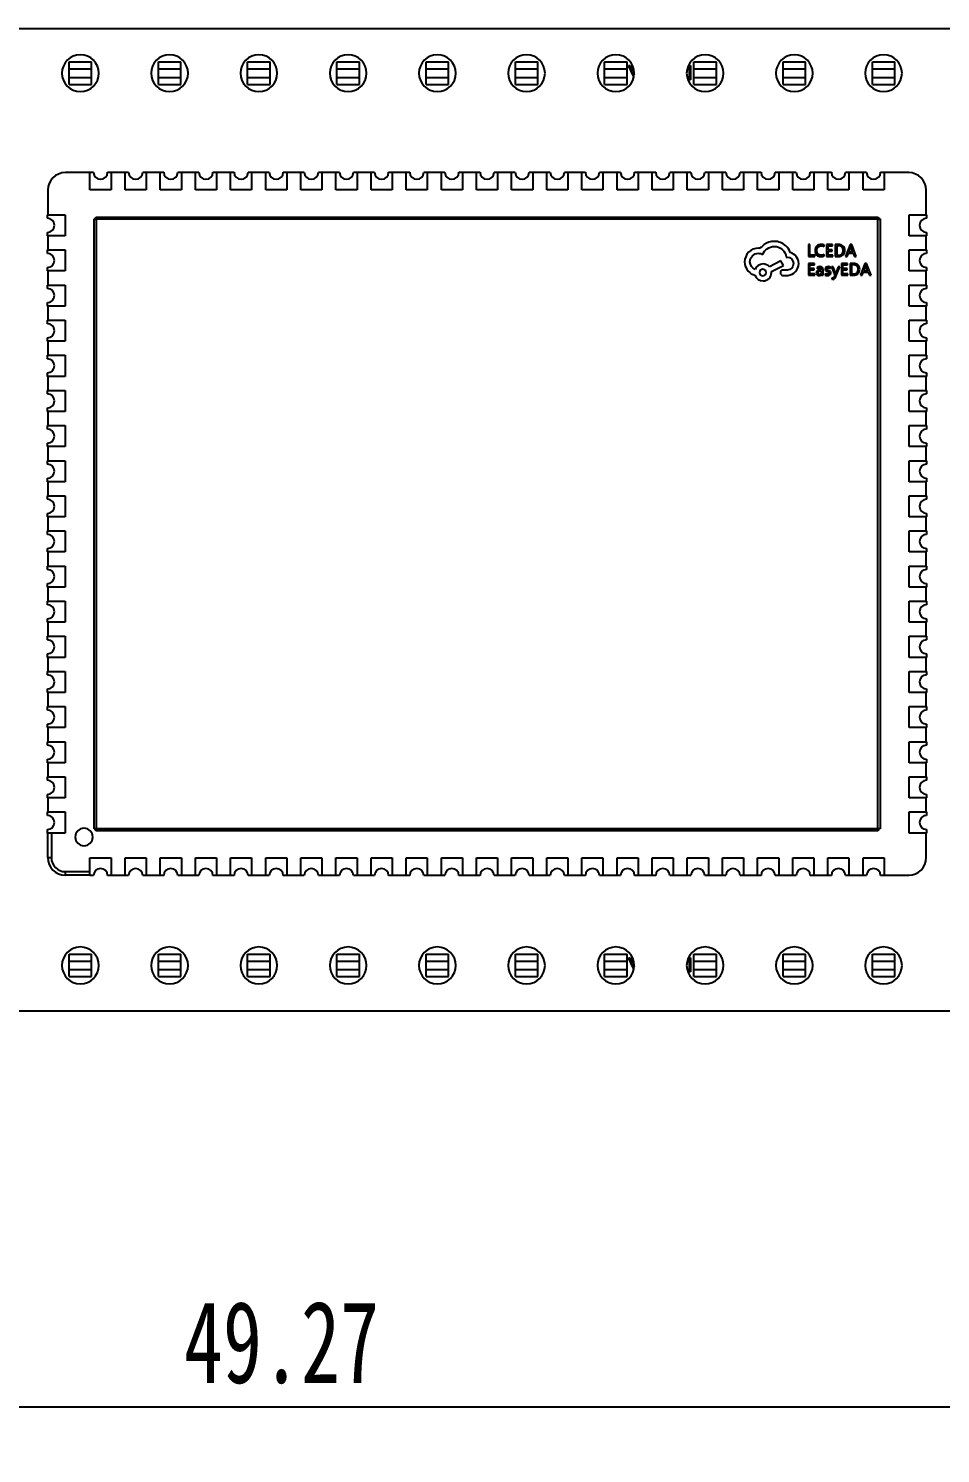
# Model space of a CAD drawing. Header units: millimetres. Extents: x 0 to 297, y 0 to 210.
# Drawn here: x 60.5 to 99.4, y 104.4 to 165.2 of the extents above; entities that cross this region are included whole.
import ezdxf

# ---------------------------------------------------------------- set-up
doc = ezdxf.new("R2010")
doc.units = ezdxf.units.MM
doc.layers.add('图框', color=7, linetype='Continuous')
doc.styles.add('SLDTEXTSTYLE0', font='TXT', dxfattribs={"width": 0.7})
doc.dimstyles.new('SLDDIMSTYLE2', dxfattribs={"dimtxt": 3.5, "dimasz": 4.08, "dimexe": 0, "dimexo": 0.0625, "dimgap": 0.875, "dimtad": 2, "dimlfac": 0.666667, "dimrnd": 1e-09, "dimzin": 12, "dimdsep": 46, "dimtxsty": 'SLDTEXTSTYLE0', "dimsah": 1, "dimcen": 0.09, "dimadec": 0, "dimazin": 3, "dimtfac": 1, "dimtofl": 0, "dimtmove": 0, "dimatfit": 3, "dimfxl": 0, "dimfrac": 2, "dimtolj": 1, "dimtzin": 12, "dimarcsym": 0})

# ---------------------------------------------------------------- blocks, each defined once
blk = doc.blocks.new('_D_4')
at = {"layer": '图框'}
for p, q in [((107.885, 139.604), (107.885, 104.374)), ((33.981, 124.745), (33.981, 104.374)), ((33.981, 106.374), (107.885, 106.374))]:
    blk.add_line(p, q, dxfattribs=at)
for points in [[(33.981, 106.374), (38.061, 105.866), (38.061, 106.882)], [(107.885, 106.374), (103.805, 106.882), (103.805, 105.866)]]:
    blk.add_solid(points, dxfattribs=at)
at = {"layer": '图框', "insert": (67.12, 110.886), "char_height": 3.5, "attachment_point": 1, "style": 'SLDTEXTSTYLE0'}
blk.add_mtext('49.27', dxfattribs=at)

msp = doc.modelspace()

# ---------------------------------------------------------------- linework, layer by layer
at = {"color": 7, "linetype": 'Continuous', "lineweight": 25}
for p, q in [((35.462, 165.226), (135.962, 165.226)), ((62.222, 163.798), (63.182, 163.798)), ((62.222, 163.498), (62.222, 163.798)), ((63.182, 163.498), (63.182, 163.798)), ((66.032, 163.798), (66.992, 163.798)), ((66.032, 163.498), (66.032, 163.798)), ((66.992, 163.498), (66.992, 163.798)), ((69.842, 163.798), (70.802, 163.798)), ((69.842, 163.498), (69.842, 163.798)), ((70.802, 163.498), (70.802, 163.798)), ((73.652, 163.498), (73.652, 163.798)), ((73.652, 163.798), (74.612, 163.798)), ((74.612, 163.498), (74.612, 163.798)), ((77.462, 163.798), (78.422, 163.798)), ((77.462, 163.498), (77.462, 163.798)), ((78.422, 163.498), (78.422, 163.798)), ((81.272, 163.798), (82.232, 163.798)), ((81.272, 163.498), (81.272, 163.798)), ((82.232, 163.498), (82.232, 163.798)), ((85.082, 163.798), (86.042, 163.798)), ((85.082, 163.498), (85.082, 163.798)), ((86.042, 163.498), (86.042, 163.798)), ((88.892, 163.498), (88.892, 163.798)), ((88.892, 163.798), (89.852, 163.798)), ((89.852, 163.498), (89.852, 163.798)), ((92.702, 163.798), (93.662, 163.798)), ((92.702, 163.498), (92.702, 163.798)), ((93.662, 163.498), (93.662, 163.798)), ((96.512, 163.498), (96.512, 163.798)), ((96.512, 163.798), (97.472, 163.798)), ((97.472, 163.498), (97.472, 163.798)), ((62.222, 163.498), (63.182, 163.498)), ((62.222, 163.138), (62.222, 163.498)), ((62.222, 163.138), (63.182, 163.138)), ((62.222, 162.838), (62.222, 163.138)), ((63.182, 163.138), (63.182, 163.498)), ((63.182, 162.838), (63.182, 163.138)), ((66.032, 163.498), (66.992, 163.498)), ((66.032, 163.138), (66.032, 163.498)), ((66.032, 163.138), (66.992, 163.138)), ((66.032, 162.838), (66.032, 163.138)), ((66.992, 163.138), (66.992, 163.498)), ((66.992, 162.838), (66.992, 163.138)), ((69.842, 163.498), (70.802, 163.498)), ((69.842, 163.138), (69.842, 163.498)), ((69.842, 163.138), (70.802, 163.138)), ((69.842, 162.838), (69.842, 163.138)), ((70.802, 163.138), (70.802, 163.498)), ((70.802, 162.838), (70.802, 163.138)), ((73.652, 163.138), (73.652, 163.498)), ((73.652, 163.498), (74.612, 163.498)), ((73.652, 162.838), (73.652, 163.138)), ((73.652, 163.138), (74.612, 163.138)), ((74.612, 163.138), (74.612, 163.498)), ((74.612, 162.838), (74.612, 163.138)), ((77.462, 163.138), (77.462, 163.498)), ((77.462, 163.498), (78.422, 163.498)), ((77.462, 162.838), (77.462, 163.138)), ((77.462, 163.138), (78.422, 163.138)), ((78.422, 163.138), (78.422, 163.498)), ((78.422, 162.838), (78.422, 163.138)), ((81.272, 163.498), (82.232, 163.498)), ((81.272, 163.138), (81.272, 163.498)), ((81.272, 163.138), (82.232, 163.138)), ((81.272, 162.838), (81.272, 163.138)), ((82.232, 163.138), (82.232, 163.498)), ((82.232, 162.838), (82.232, 163.138)), ((85.082, 163.138), (85.082, 163.498)), ((85.082, 163.498), (86.042, 163.498)), ((85.082, 163.138), (86.042, 163.138)), ((85.082, 162.838), (85.082, 163.138)), ((86.042, 163.138), (86.042, 163.498)), ((86.042, 162.838), (86.042, 163.138)), ((86.108, 163.641), (86.167, 163.641)), ((86.332, 163.155), (86.108, 163.641)), ((86.167, 163.641), (86.256, 163.448)), ((86.256, 163.448), (86.338, 163.448)), ((86.346, 163.387), (86.284, 163.387)), ((86.284, 163.387), (86.347, 163.251)), ((88.701, 163.579), (88.629, 163.579)), ((88.654, 163.641), (88.755, 163.641)), ((88.701, 163.041), (88.701, 163.579)), ((88.755, 163.641), (88.755, 163.041)), ((88.892, 163.138), (88.892, 163.498)), ((88.892, 163.498), (89.852, 163.498)), ((88.892, 163.138), (89.852, 163.138)), ((88.892, 162.838), (88.892, 163.138)), ((89.852, 163.138), (89.852, 163.498)), ((89.852, 162.838), (89.852, 163.138)), ((92.702, 163.498), (93.662, 163.498)), ((92.702, 163.138), (92.702, 163.498)), ((92.702, 163.138), (93.662, 163.138)), ((92.702, 162.838), (92.702, 163.138)), ((93.662, 163.138), (93.662, 163.498)), ((93.662, 162.838), (93.662, 163.138)), ((96.512, 163.498), (97.472, 163.498)), ((96.512, 163.138), (96.512, 163.498)), ((96.512, 163.138), (97.472, 163.138)), ((96.512, 162.838), (96.512, 163.138)), ((97.472, 163.138), (97.472, 163.498)), ((97.472, 162.838), (97.472, 163.138)), ((62.222, 162.838), (63.182, 162.838)), ((66.032, 162.838), (66.992, 162.838)), ((69.842, 162.838), (70.802, 162.838)), ((73.652, 162.838), (74.612, 162.838)), ((77.462, 162.838), (78.422, 162.838)), ((81.272, 162.838), (82.232, 162.838)), ((85.082, 162.838), (86.042, 162.838)), ((88.755, 163.041), (88.701, 163.041)), ((88.892, 162.838), (89.852, 162.838)), ((92.702, 162.838), (93.662, 162.838)), ((96.512, 162.838), (97.472, 162.838)), ((63.113, 159.071), (62.063, 159.071)), ((63.113, 158.336), (63.113, 159.086)), ((63.113, 159.086), (63.263, 159.086)), ((63.863, 159.086), (64.013, 159.086)), ((64.013, 159.086), (64.013, 158.336)), ((64.613, 159.071), (64.013, 159.071)), ((64.613, 158.336), (64.613, 159.086)), ((64.613, 159.086), (64.763, 159.086)), ((65.363, 159.086), (65.513, 159.086)), ((65.513, 159.086), (65.513, 158.336)), ((66.113, 159.071), (65.513, 159.071)), ((66.113, 159.086), (66.263, 159.086)), ((66.113, 158.336), (66.113, 159.086)), ((66.863, 159.086), (67.013, 159.086)), ((67.013, 159.086), (67.013, 158.336)), ((67.613, 159.071), (67.013, 159.071)), ((67.613, 158.336), (67.613, 159.086)), ((67.613, 159.086), (67.763, 159.086)), ((68.363, 159.086), (68.513, 159.086)), ((68.513, 159.086), (68.513, 158.336)), ((69.113, 159.071), (68.513, 159.071)), ((69.113, 159.086), (69.263, 159.086)), ((69.113, 158.336), (69.113, 159.086)), ((69.863, 159.086), (70.013, 159.086)), ((70.013, 159.086), (70.013, 158.336)), ((70.613, 159.071), (70.013, 159.071)), ((70.613, 158.336), (70.613, 159.086)), ((70.613, 159.086), (70.763, 159.086)), ((71.363, 159.086), (71.513, 159.086)), ((71.513, 159.086), (71.513, 158.336)), ((72.113, 159.071), (71.513, 159.071)), ((72.113, 158.336), (72.113, 159.086)), ((72.113, 159.086), (72.263, 159.086)), ((72.863, 159.086), (73.013, 159.086)), ((73.013, 159.086), (73.013, 158.336)), ((73.613, 159.071), (73.013, 159.071)), ((73.613, 158.336), (73.613, 159.086)), ((73.613, 159.086), (73.763, 159.086)), ((74.363, 159.086), (74.513, 159.086)), ((74.513, 159.086), (74.513, 158.336)), ((75.113, 159.071), (74.513, 159.071)), ((75.113, 159.086), (75.263, 159.086)), ((75.113, 158.336), (75.113, 159.086)), ((75.863, 159.086), (76.013, 159.086)), ((76.013, 159.086), (76.013, 158.336)), ((76.613, 159.071), (76.013, 159.071)), ((76.613, 159.086), (76.763, 159.086)), ((76.613, 158.336), (76.613, 159.086)), ((77.363, 159.086), (77.513, 159.086)), ((77.513, 159.086), (77.513, 158.336)), ((78.113, 159.071), (77.513, 159.071)), ((78.113, 158.336), (78.113, 159.086)), ((78.113, 159.086), (78.263, 159.086)), ((78.863, 159.086), (79.013, 159.086)), ((79.013, 159.086), (79.013, 158.336)), ((79.613, 159.071), (79.013, 159.071)), ((79.613, 159.086), (79.763, 159.086)), ((79.613, 158.336), (79.613, 159.086)), ((80.363, 159.086), (80.513, 159.086)), ((80.513, 159.086), (80.513, 158.336)), ((81.113, 159.071), (80.513, 159.071)), ((81.113, 159.086), (81.263, 159.086)), ((81.113, 158.336), (81.113, 159.086)), ((81.863, 159.086), (82.013, 159.086)), ((82.013, 159.086), (82.013, 158.336)), ((82.613, 159.071), (82.013, 159.071)), ((82.613, 159.086), (82.763, 159.086)), ((82.613, 158.336), (82.613, 159.086)), ((83.363, 159.086), (83.513, 159.086)), ((83.513, 159.086), (83.513, 158.336)), ((84.113, 159.071), (83.513, 159.071)), ((84.113, 158.336), (84.113, 159.086)), ((84.113, 159.086), (84.263, 159.086)), ((84.863, 159.086), (85.013, 159.086)), ((85.013, 159.086), (85.013, 158.336)), ((85.613, 159.071), (85.013, 159.071)), ((85.613, 158.336), (85.613, 159.086)), ((85.613, 159.086), (85.763, 159.086)), ((86.363, 159.086), (86.513, 159.086)), ((86.513, 159.086), (86.513, 158.336)), ((87.113, 159.071), (86.513, 159.071)), ((87.113, 159.086), (87.263, 159.086)), ((87.113, 158.336), (87.113, 159.086)), ((87.863, 159.086), (88.013, 159.086)), ((88.013, 159.086), (88.013, 158.336)), ((88.613, 159.071), (88.013, 159.071)), ((88.613, 158.336), (88.613, 159.086)), ((88.613, 159.086), (88.763, 159.086)), ((89.363, 159.086), (89.513, 159.086)), ((89.513, 159.086), (89.513, 158.336)), ((90.113, 159.071), (89.513, 159.071)), ((90.113, 158.336), (90.113, 159.086)), ((90.113, 159.086), (90.263, 159.086)), ((90.863, 159.086), (91.013, 159.086)), ((91.013, 159.086), (91.013, 158.336)), ((91.613, 159.071), (91.013, 159.071)), ((91.613, 159.086), (91.763, 159.086)), ((91.613, 158.336), (91.613, 159.086)), ((92.363, 159.086), (92.513, 159.086)), ((92.513, 159.086), (92.513, 158.336)), ((93.113, 159.071), (92.513, 159.071)), ((93.113, 158.336), (93.113, 159.086)), ((93.113, 159.086), (93.263, 159.086)), ((93.863, 159.086), (94.013, 159.086)), ((94.013, 159.086), (94.013, 158.336)), ((94.613, 159.071), (94.013, 159.071)), ((94.613, 158.336), (94.613, 159.086)), ((94.613, 159.086), (94.763, 159.086)), ((95.363, 159.086), (95.513, 159.086)), ((95.513, 159.086), (95.513, 158.336)), ((96.113, 159.071), (95.513, 159.071)), ((96.113, 158.336), (96.113, 159.086)), ((96.113, 159.086), (96.263, 159.086)), ((96.863, 159.086), (97.013, 159.086)), ((97.013, 159.086), (97.013, 158.336)), ((98.063, 159.071), (97.013, 159.071)), ((61.313, 158.321), (61.313, 157.271)), ((64.013, 158.336), (63.113, 158.336)), ((65.513, 158.336), (64.613, 158.336)), ((67.013, 158.336), (66.113, 158.336)), ((68.513, 158.336), (67.613, 158.336)), ((70.013, 158.336), (69.113, 158.336)), ((71.513, 158.336), (70.613, 158.336)), ((73.013, 158.336), (72.113, 158.336)), ((74.513, 158.336), (73.613, 158.336)), ((76.013, 158.336), (75.113, 158.336)), ((77.513, 158.336), (76.613, 158.336)), ((79.013, 158.336), (78.113, 158.336)), ((80.513, 158.336), (79.613, 158.336)), ((82.013, 158.336), (81.113, 158.336)), ((83.513, 158.336), (82.613, 158.336)), ((85.013, 158.336), (84.113, 158.336)), ((86.513, 158.336), (85.613, 158.336)), ((88.013, 158.336), (87.113, 158.336)), ((89.513, 158.336), (88.613, 158.336)), ((91.013, 158.336), (90.113, 158.336)), ((92.513, 158.336), (91.613, 158.336)), ((94.013, 158.336), (93.113, 158.336)), ((95.513, 158.336), (94.613, 158.336)), ((97.013, 158.336), (96.113, 158.336)), ((98.813, 157.271), (98.813, 158.321)), ((61.298, 157.121), (61.298, 157.271)), ((61.298, 157.271), (62.048, 157.271)), ((62.048, 157.271), (62.048, 156.371)), ((63.285, 157.096), (63.36, 157.096)), ((63.285, 131.047), (63.285, 157.096)), ((63.361, 157.172), (63.361, 157.097)), ((63.361, 157.172), (96.764, 157.172)), ((63.375, 157.082), (63.375, 131.061)), ((96.75, 157.082), (63.375, 157.082)), ((96.75, 131.061), (96.75, 157.082)), ((96.764, 157.172), (96.764, 157.097)), ((96.84, 157.096), (96.765, 157.096)), ((96.84, 157.096), (96.84, 131.047)), ((98.078, 156.371), (98.078, 157.271)), ((98.078, 157.271), (98.828, 157.271)), ((98.828, 157.271), (98.828, 157.121)), ((61.298, 156.371), (61.298, 156.521)), ((98.828, 156.521), (98.828, 156.371)), ((62.048, 156.371), (61.298, 156.371)), ((61.313, 156.371), (61.313, 155.771)), ((93.783, 156.001), (93.783, 155.492)), ((93.849, 156.001), (93.783, 156.001)), ((93.849, 155.55), (93.849, 156.001)), ((94.453, 155.92), (94.453, 155.988)), ((94.817, 156.001), (94.555, 156.001)), ((94.555, 156.001), (94.555, 155.492)), ((94.62, 155.942), (94.817, 155.942)), ((94.62, 155.779), (94.62, 155.942)), ((94.817, 155.942), (94.817, 156.001)), ((94.924, 156.001), (94.924, 155.492)), ((95.069, 156.001), (94.924, 156.001)), ((95.067, 155.942), (94.99, 155.942)), ((94.99, 155.942), (94.99, 155.55)), ((95.56, 156.001), (95.366, 155.492)), ((95.585, 155.9), (95.509, 155.689)), ((95.63, 156.001), (95.56, 156.001)), ((95.594, 155.936), (95.593, 155.936)), ((95.679, 155.689), (95.602, 155.9)), ((95.824, 155.492), (95.63, 156.001)), ((98.828, 156.371), (98.078, 156.371)), ((98.813, 155.771), (98.813, 156.371)), ((61.298, 155.771), (62.048, 155.771)), ((61.298, 155.621), (61.298, 155.771)), ((62.048, 155.771), (62.048, 154.871)), ((92.601, 155.302), (92.116, 155.049)), ((92.713, 155.11), (92.601, 155.302)), ((92.832, 155.468), (92.861, 155.468)), ((93.783, 155.492), (94.051, 155.492)), ((94.045, 155.194), (93.783, 155.194)), ((93.783, 155.194), (93.783, 154.686)), ((94.051, 155.55), (93.849, 155.55)), ((94.045, 155.135), (94.045, 155.194)), ((94.051, 155.492), (94.051, 155.55)), ((94.453, 155.513), (94.453, 155.576)), ((94.555, 155.492), (94.828, 155.492)), ((94.802, 155.779), (94.62, 155.779)), ((94.62, 155.721), (94.802, 155.721)), ((94.62, 155.55), (94.62, 155.721)), ((94.828, 155.55), (94.62, 155.55)), ((94.802, 155.721), (94.802, 155.779)), ((94.828, 155.492), (94.828, 155.55)), ((94.924, 155.492), (95.064, 155.492)), ((94.99, 155.55), (95.064, 155.55)), ((95.191, 155.194), (95.191, 154.686)), ((95.453, 155.194), (95.191, 155.194)), ((95.366, 155.492), (95.439, 155.492)), ((95.439, 155.492), (95.488, 155.631)), ((95.453, 155.135), (95.453, 155.194)), ((95.488, 155.631), (95.699, 155.631)), ((95.509, 155.689), (95.679, 155.689)), ((95.706, 155.194), (95.561, 155.194)), ((95.561, 155.194), (95.561, 154.686)), ((95.699, 155.631), (95.751, 155.492)), ((95.751, 155.492), (95.824, 155.492)), ((96.197, 155.194), (96.003, 154.686)), ((96.267, 155.194), (96.197, 155.194)), ((96.461, 154.686), (96.267, 155.194)), ((98.078, 154.871), (98.078, 155.771)), ((98.078, 155.771), (98.828, 155.771)), ((98.828, 155.771), (98.828, 155.621)), ((61.298, 154.871), (61.298, 155.021)), ((62.048, 154.871), (61.298, 154.871)), ((61.313, 154.871), (61.313, 154.271)), ((92.207, 154.843), (92.713, 155.11)), ((92.207, 154.807), (92.207, 154.843)), ((92.691, 154.684), (92.904, 154.684)), ((92.883, 154.904), (92.72, 154.904)), ((93.783, 154.686), (94.057, 154.686)), ((93.849, 154.973), (93.849, 155.135)), ((93.849, 155.135), (94.045, 155.135)), ((94.031, 154.973), (93.849, 154.973)), ((93.849, 154.915), (94.031, 154.915)), ((93.849, 154.743), (93.849, 154.915)), ((94.057, 154.743), (93.849, 154.743)), ((94.031, 154.915), (94.031, 154.973)), ((94.057, 154.686), (94.057, 154.743)), ((94.153, 155.023), (94.153, 154.961)), ((94.346, 154.916), (94.238, 154.901)), ((94.346, 154.868), (94.261, 154.856)), ((94.344, 154.742), (94.346, 154.742)), ((94.346, 154.833), (94.346, 154.868)), ((94.346, 154.742), (94.346, 154.686)), ((94.346, 154.686), (94.41, 154.686)), ((94.41, 154.686), (94.41, 154.919)), ((94.496, 154.764), (94.496, 154.698)), ((94.724, 154.979), (94.724, 155.041)), ((94.845, 155.049), (94.774, 155.049)), ((94.774, 155.049), (94.917, 154.686)), ((94.787, 154.576), (94.787, 154.52)), ((94.94, 154.776), (94.845, 155.049)), ((94.917, 154.686), (94.889, 154.62)), ((94.948, 154.746), (94.94, 154.776)), ((94.95, 154.746), (94.948, 154.746)), ((94.958, 154.631), (95.123, 155.049)), ((95.057, 155.049), (94.958, 154.775)), ((95.123, 155.049), (95.057, 155.049)), ((95.191, 154.686), (95.465, 154.686)), ((95.257, 155.135), (95.453, 155.135)), ((95.257, 154.973), (95.257, 155.135)), ((95.439, 154.973), (95.257, 154.973)), ((95.257, 154.915), (95.439, 154.915)), ((95.257, 154.743), (95.257, 154.915)), ((95.465, 154.743), (95.257, 154.743)), ((95.439, 154.915), (95.439, 154.973)), ((95.465, 154.686), (95.465, 154.743)), ((95.561, 154.686), (95.701, 154.686)), ((95.703, 155.135), (95.627, 155.135)), ((95.627, 155.135), (95.627, 154.743)), ((95.627, 154.743), (95.7, 154.743)), ((96.003, 154.686), (96.076, 154.686)), ((96.076, 154.686), (96.124, 154.825)), ((96.124, 154.825), (96.336, 154.825)), ((96.221, 155.093), (96.145, 154.882)), ((96.145, 154.882), (96.316, 154.882)), ((96.231, 155.129), (96.23, 155.129)), ((96.316, 154.882), (96.239, 155.093)), ((96.336, 154.825), (96.388, 154.686)), ((96.388, 154.686), (96.461, 154.686)), ((98.828, 154.871), (98.078, 154.871)), ((98.813, 154.271), (98.813, 154.871)), ((98.828, 155.021), (98.828, 154.871)), ((61.298, 154.121), (61.298, 154.271)), ((61.298, 154.271), (62.048, 154.271)), ((62.048, 154.271), (62.048, 153.371)), ((98.078, 154.271), (98.828, 154.271)), ((98.078, 153.371), (98.078, 154.271)), ((98.828, 154.271), (98.828, 154.121)), ((61.298, 153.371), (61.298, 153.521)), ((62.048, 153.371), (61.298, 153.371)), ((61.313, 153.371), (61.313, 152.771)), ((98.828, 153.371), (98.078, 153.371)), ((98.813, 152.771), (98.813, 153.371)), ((98.828, 153.521), (98.828, 153.371)), ((61.298, 152.771), (62.048, 152.771)), ((61.298, 152.621), (61.298, 152.771)), ((62.048, 152.771), (62.048, 151.871)), ((98.078, 151.871), (98.078, 152.771)), ((98.078, 152.771), (98.828, 152.771)), ((98.828, 152.771), (98.828, 152.621)), ((61.298, 151.871), (61.298, 152.021)), ((62.048, 151.871), (61.298, 151.871)), ((61.313, 151.871), (61.313, 151.271)), ((98.828, 151.871), (98.078, 151.871)), ((98.813, 151.271), (98.813, 151.871)), ((98.828, 152.021), (98.828, 151.871)), ((61.298, 151.271), (62.048, 151.271)), ((61.298, 151.121), (61.298, 151.271)), ((62.048, 151.271), (62.048, 150.371)), ((98.078, 150.371), (98.078, 151.271)), ((98.078, 151.271), (98.828, 151.271)), ((98.828, 151.271), (98.828, 151.121)), ((61.298, 150.371), (61.298, 150.521)), ((62.048, 150.371), (61.298, 150.371)), ((61.313, 150.371), (61.313, 149.771)), ((98.828, 150.371), (98.078, 150.371)), ((98.813, 149.771), (98.813, 150.371)), ((98.828, 150.521), (98.828, 150.371)), ((61.298, 149.621), (61.298, 149.771)), ((61.298, 149.771), (62.048, 149.771)), ((62.048, 149.771), (62.048, 148.871)), ((98.078, 149.771), (98.828, 149.771)), ((98.078, 148.871), (98.078, 149.771)), ((98.828, 149.771), (98.828, 149.621)), ((61.298, 148.871), (61.298, 149.021)), ((62.048, 148.871), (61.298, 148.871)), ((61.313, 148.871), (61.313, 148.271)), ((98.828, 148.871), (98.078, 148.871)), ((98.813, 148.271), (98.813, 148.871)), ((98.828, 149.021), (98.828, 148.871)), ((61.298, 148.271), (62.048, 148.271)), ((61.298, 148.121), (61.298, 148.271)), ((62.048, 148.271), (62.048, 147.371)), ((98.078, 147.371), (98.078, 148.271)), ((98.078, 148.271), (98.828, 148.271)), ((98.828, 148.271), (98.828, 148.121)), ((61.298, 147.371), (61.298, 147.521)), ((62.048, 147.371), (61.298, 147.371)), ((61.313, 147.371), (61.313, 146.771)), ((98.828, 147.371), (98.078, 147.371)), ((98.813, 146.771), (98.813, 147.371)), ((98.828, 147.521), (98.828, 147.371)), ((61.298, 146.621), (61.298, 146.771)), ((61.298, 146.771), (62.048, 146.771)), ((62.048, 146.771), (62.048, 145.871)), ((98.078, 145.871), (98.078, 146.771)), ((98.078, 146.771), (98.828, 146.771)), ((98.828, 146.771), (98.828, 146.621)), ((61.298, 145.871), (61.298, 146.021)), ((62.048, 145.871), (61.298, 145.871)), ((61.313, 145.871), (61.313, 145.271)), ((98.828, 145.871), (98.078, 145.871)), ((98.813, 145.271), (98.813, 145.871)), ((98.828, 146.021), (98.828, 145.871)), ((61.298, 145.121), (61.298, 145.271)), ((61.298, 145.271), (62.048, 145.271)), ((62.048, 145.271), (62.048, 144.371)), ((98.078, 145.271), (98.828, 145.271)), ((98.078, 144.371), (98.078, 145.271)), ((98.828, 145.271), (98.828, 145.121)), ((61.298, 144.371), (61.298, 144.521)), ((62.048, 144.371), (61.298, 144.371)), ((61.313, 144.371), (61.313, 143.771)), ((98.828, 144.371), (98.078, 144.371)), ((98.813, 143.771), (98.813, 144.371)), ((98.828, 144.521), (98.828, 144.371)), ((61.298, 143.621), (61.298, 143.771)), ((61.298, 143.771), (62.048, 143.771)), ((62.048, 143.771), (62.048, 142.871)), ((98.078, 143.771), (98.828, 143.771)), ((98.078, 142.871), (98.078, 143.771)), ((98.828, 143.771), (98.828, 143.621)), ((61.298, 142.871), (61.298, 143.021)), ((98.828, 143.021), (98.828, 142.871)), ((62.048, 142.871), (61.298, 142.871)), ((61.313, 142.871), (61.313, 142.271)), ((98.828, 142.871), (98.078, 142.871)), ((98.813, 142.271), (98.813, 142.871)), ((61.298, 142.121), (61.298, 142.271)), ((61.298, 142.271), (62.048, 142.271)), ((62.048, 142.271), (62.048, 141.371)), ((98.078, 142.271), (98.828, 142.271)), ((98.078, 141.371), (98.078, 142.271)), ((98.828, 142.271), (98.828, 142.121)), ((61.298, 141.371), (61.298, 141.521)), ((62.048, 141.371), (61.298, 141.371)), ((61.313, 141.371), (61.313, 140.771)), ((98.828, 141.371), (98.078, 141.371)), ((98.813, 140.771), (98.813, 141.371)), ((98.828, 141.521), (98.828, 141.371)), ((61.298, 140.621), (61.298, 140.771)), ((61.298, 140.771), (62.048, 140.771)), ((62.048, 140.771), (62.048, 139.871)), ((98.078, 139.871), (98.078, 140.771)), ((98.078, 140.771), (98.828, 140.771)), ((98.828, 140.771), (98.828, 140.621)), ((61.298, 139.871), (61.298, 140.021)), ((98.828, 140.021), (98.828, 139.871)), ((62.048, 139.871), (61.298, 139.871)), ((61.313, 139.871), (61.313, 139.271)), ((98.828, 139.871), (98.078, 139.871)), ((98.813, 139.271), (98.813, 139.871)), ((61.298, 139.121), (61.298, 139.271)), ((61.298, 139.271), (62.048, 139.271)), ((62.048, 139.271), (62.048, 138.371)), ((98.078, 138.371), (98.078, 139.271)), ((98.078, 139.271), (98.828, 139.271)), ((98.828, 139.271), (98.828, 139.121)), ((61.298, 138.371), (61.298, 138.521)), ((62.048, 138.371), (61.298, 138.371)), ((61.313, 138.371), (61.313, 137.771)), ((98.828, 138.371), (98.078, 138.371)), ((98.813, 137.771), (98.813, 138.371)), ((98.828, 138.521), (98.828, 138.371)), ((61.298, 137.621), (61.298, 137.771)), ((61.298, 137.771), (62.048, 137.771)), ((62.048, 137.771), (62.048, 136.871)), ((98.078, 136.871), (98.078, 137.771)), ((98.078, 137.771), (98.828, 137.771)), ((98.828, 137.771), (98.828, 137.621)), ((61.298, 136.871), (61.298, 137.021)), ((98.828, 137.021), (98.828, 136.871)), ((62.048, 136.871), (61.298, 136.871)), ((61.313, 136.871), (61.313, 136.271)), ((98.828, 136.871), (98.078, 136.871)), ((98.813, 136.271), (98.813, 136.871)), ((61.298, 136.121), (61.298, 136.271)), ((61.298, 136.271), (62.048, 136.271)), ((62.048, 136.271), (62.048, 135.371)), ((98.078, 135.371), (98.078, 136.271)), ((98.078, 136.271), (98.828, 136.271)), ((98.828, 136.271), (98.828, 136.121)), ((61.298, 135.371), (61.298, 135.521)), ((62.048, 135.371), (61.298, 135.371)), ((61.313, 135.371), (61.313, 134.771)), ((98.828, 135.371), (98.078, 135.371)), ((98.813, 134.771), (98.813, 135.371)), ((98.828, 135.521), (98.828, 135.371)), ((61.298, 134.621), (61.298, 134.771)), ((61.298, 134.771), (62.048, 134.771)), ((62.048, 134.771), (62.048, 133.871)), ((98.078, 133.871), (98.078, 134.771)), ((98.078, 134.771), (98.828, 134.771)), ((98.828, 134.771), (98.828, 134.621)), ((61.298, 133.871), (61.298, 134.021)), ((98.828, 134.021), (98.828, 133.871)), ((62.048, 133.871), (61.298, 133.871)), ((61.298, 133.121), (61.298, 133.271)), ((61.298, 133.271), (62.048, 133.271)), ((61.313, 133.871), (61.313, 133.271)), ((62.048, 133.271), (62.048, 132.371)), ((98.828, 133.871), (98.078, 133.871)), ((98.078, 133.271), (98.828, 133.271)), ((98.078, 132.371), (98.078, 133.271)), ((98.813, 133.271), (98.813, 133.871)), ((98.828, 133.271), (98.828, 133.121)), ((61.298, 132.371), (61.298, 132.521)), ((62.048, 132.371), (61.298, 132.371)), ((61.313, 132.371), (61.313, 131.771)), ((98.828, 132.371), (98.078, 132.371)), ((98.813, 131.771), (98.813, 132.371)), ((98.828, 132.521), (98.828, 132.371)), ((61.298, 131.621), (61.298, 131.771)), ((61.298, 131.771), (62.048, 131.771)), ((62.048, 131.771), (62.048, 130.871)), ((98.078, 130.871), (98.078, 131.771)), ((98.078, 131.771), (98.828, 131.771)), ((98.828, 131.771), (98.828, 131.621)), ((61.298, 130.871), (61.298, 131.021)), ((62.048, 130.871), (61.298, 130.871)), ((61.313, 129.821), (61.313, 130.871)), ((61.463, 130.871), (61.463, 129.821)), ((63.285, 131.047), (63.36, 131.047)), ((63.361, 130.971), (63.361, 131.046)), ((96.764, 130.971), (63.361, 130.971)), ((63.375, 131.061), (96.75, 131.061)), ((96.764, 130.971), (96.764, 131.046)), ((96.84, 131.047), (96.765, 131.047)), ((98.828, 130.871), (98.078, 130.871)), ((98.813, 129.821), (98.813, 130.871)), ((98.828, 131.021), (98.828, 130.871)), ((61.313, 129.821), (61.463, 129.821)), ((63.113, 129.806), (64.013, 129.806)), ((63.113, 129.056), (63.113, 129.806)), ((64.013, 129.806), (64.013, 129.056)), ((64.613, 129.056), (64.613, 129.806)), ((64.613, 129.806), (65.513, 129.806)), ((65.513, 129.806), (65.513, 129.056)), ((66.113, 129.806), (67.013, 129.806)), ((66.113, 129.056), (66.113, 129.806)), ((67.013, 129.806), (67.013, 129.056)), ((67.613, 129.806), (68.513, 129.806)), ((67.613, 129.056), (67.613, 129.806)), ((68.513, 129.806), (68.513, 129.056)), ((69.113, 129.056), (69.113, 129.806)), ((69.113, 129.806), (70.013, 129.806)), ((70.013, 129.806), (70.013, 129.056)), ((70.613, 129.056), (70.613, 129.806)), ((70.613, 129.806), (71.513, 129.806)), ((71.513, 129.806), (71.513, 129.056)), ((72.113, 129.806), (73.013, 129.806)), ((72.113, 129.056), (72.113, 129.806)), ((73.013, 129.806), (73.013, 129.056)), ((73.613, 129.056), (73.613, 129.806)), ((73.613, 129.806), (74.513, 129.806)), ((74.513, 129.806), (74.513, 129.056)), ((75.113, 129.806), (76.013, 129.806)), ((75.113, 129.056), (75.113, 129.806)), ((76.013, 129.806), (76.013, 129.056)), ((76.613, 129.056), (76.613, 129.806)), ((76.613, 129.806), (77.513, 129.806)), ((77.513, 129.806), (77.513, 129.056)), ((78.113, 129.056), (78.113, 129.806)), ((78.113, 129.806), (79.013, 129.806)), ((79.013, 129.806), (79.013, 129.056)), ((79.613, 129.806), (80.513, 129.806)), ((79.613, 129.056), (79.613, 129.806)), ((80.513, 129.806), (80.513, 129.056)), ((81.113, 129.806), (82.013, 129.806)), ((81.113, 129.056), (81.113, 129.806)), ((82.013, 129.806), (82.013, 129.056)), ((82.613, 129.056), (82.613, 129.806)), ((82.613, 129.806), (83.513, 129.806)), ((83.513, 129.806), (83.513, 129.056)), ((84.113, 129.056), (84.113, 129.806)), ((84.113, 129.806), (85.013, 129.806)), ((85.013, 129.806), (85.013, 129.056)), ((85.613, 129.806), (86.513, 129.806)), ((85.613, 129.056), (85.613, 129.806)), ((86.513, 129.806), (86.513, 129.056)), ((87.113, 129.056), (87.113, 129.806)), ((87.113, 129.806), (88.013, 129.806)), ((88.013, 129.806), (88.013, 129.056)), ((88.613, 129.056), (88.613, 129.806)), ((88.613, 129.806), (89.513, 129.806)), ((89.513, 129.806), (89.513, 129.056)), ((90.113, 129.056), (90.113, 129.806)), ((90.113, 129.806), (91.013, 129.806)), ((91.013, 129.806), (91.013, 129.056)), ((91.613, 129.806), (92.513, 129.806)), ((91.613, 129.056), (91.613, 129.806)), ((92.513, 129.806), (92.513, 129.056)), ((93.113, 129.056), (93.113, 129.806)), ((93.113, 129.806), (94.013, 129.806)), ((94.013, 129.806), (94.013, 129.056)), ((94.613, 129.806), (95.513, 129.806)), ((94.613, 129.056), (94.613, 129.806)), ((95.513, 129.806), (95.513, 129.056)), ((96.113, 129.056), (96.113, 129.806)), ((96.113, 129.806), (97.013, 129.806)), ((97.013, 129.806), (97.013, 129.056)), ((62.063, 129.071), (62.063, 129.221)), ((62.063, 129.221), (63.113, 129.221)), ((63.113, 129.071), (62.063, 129.071)), ((63.263, 129.056), (63.113, 129.056)), ((64.013, 129.056), (63.863, 129.056)), ((64.013, 129.071), (64.613, 129.071)), ((64.763, 129.056), (64.613, 129.056)), ((65.513, 129.056), (65.363, 129.056)), ((65.513, 129.071), (66.113, 129.071)), ((66.263, 129.056), (66.113, 129.056)), ((67.013, 129.056), (66.863, 129.056)), ((67.013, 129.071), (67.613, 129.071)), ((67.763, 129.056), (67.613, 129.056)), ((68.513, 129.056), (68.363, 129.056)), ((68.513, 129.071), (69.113, 129.071)), ((69.263, 129.056), (69.113, 129.056)), ((70.013, 129.056), (69.863, 129.056)), ((70.013, 129.071), (70.613, 129.071)), ((70.763, 129.056), (70.613, 129.056)), ((71.513, 129.056), (71.363, 129.056)), ((71.513, 129.071), (72.113, 129.071)), ((72.263, 129.056), (72.113, 129.056)), ((73.013, 129.056), (72.863, 129.056)), ((73.013, 129.071), (73.613, 129.071)), ((73.763, 129.056), (73.613, 129.056)), ((74.513, 129.056), (74.363, 129.056)), ((74.513, 129.071), (75.113, 129.071)), ((75.263, 129.056), (75.113, 129.056)), ((76.013, 129.056), (75.863, 129.056)), ((76.013, 129.071), (76.613, 129.071)), ((76.763, 129.056), (76.613, 129.056)), ((77.513, 129.056), (77.363, 129.056)), ((77.513, 129.071), (78.113, 129.071)), ((78.263, 129.056), (78.113, 129.056)), ((79.013, 129.056), (78.863, 129.056)), ((79.013, 129.071), (79.613, 129.071)), ((79.763, 129.056), (79.613, 129.056)), ((80.513, 129.056), (80.363, 129.056)), ((80.513, 129.071), (81.113, 129.071)), ((81.263, 129.056), (81.113, 129.056)), ((82.013, 129.056), (81.863, 129.056)), ((82.013, 129.071), (82.613, 129.071)), ((82.763, 129.056), (82.613, 129.056)), ((83.513, 129.056), (83.363, 129.056)), ((83.513, 129.071), (84.113, 129.071)), ((84.263, 129.056), (84.113, 129.056)), ((85.013, 129.056), (84.863, 129.056)), ((85.013, 129.071), (85.613, 129.071)), ((85.763, 129.056), (85.613, 129.056)), ((86.513, 129.056), (86.363, 129.056)), ((86.513, 129.071), (87.113, 129.071)), ((87.263, 129.056), (87.113, 129.056)), ((88.013, 129.056), (87.863, 129.056)), ((88.013, 129.071), (88.613, 129.071)), ((88.763, 129.056), (88.613, 129.056)), ((89.513, 129.056), (89.363, 129.056)), ((89.513, 129.071), (90.113, 129.071)), ((90.263, 129.056), (90.113, 129.056)), ((91.013, 129.056), (90.863, 129.056)), ((91.013, 129.071), (91.613, 129.071)), ((91.763, 129.056), (91.613, 129.056)), ((92.513, 129.056), (92.363, 129.056)), ((92.513, 129.071), (93.113, 129.071)), ((93.263, 129.056), (93.113, 129.056)), ((94.013, 129.056), (93.863, 129.056)), ((94.013, 129.071), (94.613, 129.071)), ((94.763, 129.056), (94.613, 129.056)), ((95.513, 129.056), (95.363, 129.056)), ((95.513, 129.071), (96.113, 129.071)), ((96.263, 129.056), (96.113, 129.056)), ((97.013, 129.056), (96.863, 129.056)), ((97.013, 129.071), (98.063, 129.071)), ((62.222, 125.698), (63.182, 125.698)), ((62.222, 125.398), (62.222, 125.698)), ((62.222, 125.398), (63.182, 125.398)), ((62.222, 125.038), (62.222, 125.398)), ((63.182, 125.398), (63.182, 125.698)), ((63.182, 125.038), (63.182, 125.398)), ((66.032, 125.698), (66.992, 125.698)), ((66.032, 125.398), (66.032, 125.698)), ((66.032, 125.038), (66.032, 125.398)), ((66.032, 125.398), (66.992, 125.398)), ((66.992, 125.398), (66.992, 125.698)), ((66.992, 125.038), (66.992, 125.398)), ((69.842, 125.698), (70.802, 125.698)), ((69.842, 125.398), (69.842, 125.698)), ((69.842, 125.398), (70.802, 125.398)), ((69.842, 125.038), (69.842, 125.398)), ((70.802, 125.398), (70.802, 125.698)), ((70.802, 125.038), (70.802, 125.398)), ((73.652, 125.698), (74.612, 125.698)), ((73.652, 125.398), (73.652, 125.698)), ((73.652, 125.398), (74.612, 125.398)), ((73.652, 125.038), (73.652, 125.398)), ((74.612, 125.398), (74.612, 125.698)), ((74.612, 125.038), (74.612, 125.398)), ((77.462, 125.398), (77.462, 125.698)), ((77.462, 125.698), (78.422, 125.698)), ((77.462, 125.398), (78.422, 125.398)), ((77.462, 125.038), (77.462, 125.398)), ((78.422, 125.398), (78.422, 125.698)), ((78.422, 125.038), (78.422, 125.398)), ((81.272, 125.398), (81.272, 125.698)), ((81.272, 125.698), (82.232, 125.698)), ((81.272, 125.038), (81.272, 125.398)), ((81.272, 125.398), (82.232, 125.398)), ((82.232, 125.398), (82.232, 125.698)), ((82.232, 125.038), (82.232, 125.398)), ((85.082, 125.398), (85.082, 125.698)), ((85.082, 125.698), (86.042, 125.698)), ((85.082, 125.038), (85.082, 125.398)), ((85.082, 125.398), (86.042, 125.398)), ((86.042, 125.398), (86.042, 125.698)), ((86.042, 125.038), (86.042, 125.398)), ((86.108, 125.541), (86.167, 125.541)), ((86.332, 125.055), (86.108, 125.541)), ((86.167, 125.541), (86.256, 125.348)), ((88.701, 125.479), (88.629, 125.479)), ((88.654, 125.541), (88.755, 125.541)), ((88.701, 124.941), (88.701, 125.479)), ((88.755, 125.541), (88.755, 124.941)), ((88.892, 125.698), (89.852, 125.698)), ((88.892, 125.398), (88.892, 125.698)), ((88.892, 125.398), (89.852, 125.398)), ((88.892, 125.038), (88.892, 125.398)), ((89.852, 125.398), (89.852, 125.698)), ((89.852, 125.038), (89.852, 125.398)), ((92.702, 125.398), (92.702, 125.698)), ((92.702, 125.698), (93.662, 125.698)), ((92.702, 125.398), (93.662, 125.398)), ((92.702, 125.038), (92.702, 125.398)), ((93.662, 125.398), (93.662, 125.698)), ((93.662, 125.038), (93.662, 125.398)), ((96.512, 125.398), (96.512, 125.698)), ((96.512, 125.698), (97.472, 125.698)), ((96.512, 125.038), (96.512, 125.398)), ((96.512, 125.398), (97.472, 125.398)), ((97.472, 125.398), (97.472, 125.698)), ((97.472, 125.038), (97.472, 125.398)), ((62.222, 125.038), (63.182, 125.038)), ((62.222, 124.738), (62.222, 125.038)), ((63.182, 124.738), (63.182, 125.038)), ((66.032, 125.038), (66.992, 125.038)), ((66.032, 124.738), (66.032, 125.038)), ((66.992, 124.738), (66.992, 125.038)), ((69.842, 125.038), (70.802, 125.038)), ((69.842, 124.738), (69.842, 125.038)), ((70.802, 124.738), (70.802, 125.038)), ((73.652, 125.038), (74.612, 125.038)), ((73.652, 124.738), (73.652, 125.038)), ((74.612, 124.738), (74.612, 125.038)), ((77.462, 125.038), (78.422, 125.038)), ((77.462, 124.738), (77.462, 125.038)), ((78.422, 124.738), (78.422, 125.038)), ((81.272, 125.038), (82.232, 125.038)), ((81.272, 124.738), (81.272, 125.038)), ((82.232, 124.738), (82.232, 125.038)), ((85.082, 125.038), (86.042, 125.038)), ((85.082, 124.738), (85.082, 125.038)), ((86.042, 124.738), (86.042, 125.038)), ((86.256, 125.348), (86.338, 125.348)), ((86.346, 125.287), (86.284, 125.287)), ((86.284, 125.287), (86.347, 125.151)), ((88.755, 124.941), (88.701, 124.941)), ((88.892, 125.038), (89.852, 125.038)), ((88.892, 124.738), (88.892, 125.038)), ((89.852, 124.738), (89.852, 125.038)), ((92.702, 125.038), (93.662, 125.038)), ((92.702, 124.738), (92.702, 125.038)), ((93.662, 124.738), (93.662, 125.038)), ((96.512, 125.038), (97.472, 125.038)), ((96.512, 124.738), (96.512, 125.038)), ((97.472, 124.738), (97.472, 125.038)), ((62.222, 124.738), (63.182, 124.738)), ((66.032, 124.738), (66.992, 124.738)), ((69.842, 124.738), (70.802, 124.738)), ((73.652, 124.738), (74.612, 124.738)), ((77.462, 124.738), (78.422, 124.738)), ((81.272, 124.738), (82.232, 124.738)), ((85.082, 124.738), (86.042, 124.738)), ((88.892, 124.738), (89.852, 124.738)), ((92.702, 124.738), (93.662, 124.738)), ((96.512, 124.738), (97.472, 124.738)), ((135.962, 123.264), (35.462, 123.264))]:
    msp.add_line(p, q, dxfattribs=at)
for centre, radius, start, end in [((62.702, 163.318), 0.787, 0, 180), ((66.512, 163.318), 0.787, 0, 180), ((70.322, 163.318), 0.787, 0, 180), ((74.132, 163.318), 0.787, 0, 180), ((77.942, 163.318), 0.787, 0, 180), ((81.752, 163.318), 0.787, 0, 180), ((85.562, 163.318), 0.787, 0, 180), ((89.372, 163.318), 0.787, 0, 180), ((93.182, 163.318), 0.787, 0, 180), ((96.992, 163.318), 0.787, 0, 180), ((62.702, 163.318), 0.787, 180, 0), ((66.512, 163.318), 0.787, 180, 0), ((70.322, 163.318), 0.787, 180, 0), ((74.132, 163.318), 0.787, 180, 0), ((77.942, 163.318), 0.787, 180, 0), ((81.752, 163.318), 0.787, 180, 0), ((85.562, 163.318), 0.787, 180, 0), ((89.372, 163.318), 0.787, 180, 0), ((93.182, 163.318), 0.787, 180, 0), ((96.992, 163.318), 0.787, 180, 0), ((62.063, 158.321), 0.75, 90, 180), ((63.563, 159.086), 0.3, 180, 0), ((65.063, 159.086), 0.3, 180, 0), ((66.563, 159.086), 0.3, 180, 0), ((68.063, 159.086), 0.3, 180, 0), ((69.563, 159.086), 0.3, 180, 0), ((71.063, 159.086), 0.3, 180, 0), ((72.563, 159.086), 0.3, 180, 0), ((74.063, 159.086), 0.3, 180, 0), ((75.563, 159.086), 0.3, 180, 0), ((77.063, 159.086), 0.3, 180, 0), ((78.563, 159.086), 0.3, 180, 0), ((80.063, 159.086), 0.3, 180, 0), ((81.563, 159.086), 0.3, 180, 0), ((83.063, 159.086), 0.3, 180, 0), ((84.563, 159.086), 0.3, 180, 0), ((86.063, 159.086), 0.3, 180, 0), ((87.563, 159.086), 0.3, 180, 0), ((89.063, 159.086), 0.3, 180, 0), ((90.563, 159.086), 0.3, 180, 0), ((92.063, 159.086), 0.3, 180, 0), ((93.563, 159.086), 0.3, 180, 0), ((95.063, 159.086), 0.3, 180, 0), ((96.563, 159.086), 0.3, 180, 0), ((98.063, 158.321), 0.75, 0, 90), ((61.298, 156.821), 0.3, 0, 90), ((98.828, 156.821), 0.3, 90, 270), ((61.298, 156.821), 0.3, 270, 0), ((61.298, 155.321), 0.3, 0, 90), ((61.298, 155.321), 0.3, 270, 0), ((98.828, 155.321), 0.3, 90, 270), ((61.298, 153.821), 0.3, 0, 90), ((98.828, 153.821), 0.3, 90, 270), ((61.298, 153.821), 0.3, 270, 0), ((61.298, 152.321), 0.3, 0, 90), ((61.298, 152.321), 0.3, 270, 0), ((98.828, 152.321), 0.3, 90, 270), ((61.298, 150.821), 0.3, 0, 90), ((98.828, 150.821), 0.3, 90, 270), ((61.298, 150.821), 0.3, 270, 0), ((61.298, 149.321), 0.3, 0, 90), ((61.298, 149.321), 0.3, 270, 0), ((98.828, 149.321), 0.3, 90, 270), ((61.298, 147.821), 0.3, 0, 90), ((98.828, 147.821), 0.3, 90, 270), ((61.298, 147.821), 0.3, 270, 0), ((61.298, 146.321), 0.3, 0, 90), ((61.298, 146.321), 0.3, 270, 0), ((98.828, 146.321), 0.3, 90, 270), ((61.298, 144.821), 0.3, 0, 90), ((98.828, 144.821), 0.3, 90, 270), ((61.298, 144.821), 0.3, 270, 0), ((61.298, 143.321), 0.3, 0, 90), ((98.828, 143.321), 0.3, 90, 270), ((61.298, 143.321), 0.3, 270, 0), ((61.298, 141.821), 0.3, 0, 90), ((61.298, 141.821), 0.3, 270, 0), ((98.828, 141.821), 0.3, 90, 270), ((61.298, 140.321), 0.3, 0, 90), ((98.828, 140.321), 0.3, 90, 270), ((61.298, 140.321), 0.3, 270, 0), ((61.298, 138.821), 0.3, 0, 90), ((61.298, 138.821), 0.3, 270, 0), ((98.828, 138.821), 0.3, 90, 270), ((61.298, 137.321), 0.3, 0, 90), ((98.828, 137.321), 0.3, 90, 270), ((61.298, 137.321), 0.3, 270, 0), ((61.298, 135.821), 0.3, 0, 90), ((61.298, 135.821), 0.3, 270, 0), ((98.828, 135.821), 0.3, 90, 270), ((61.298, 134.321), 0.3, 0, 90), ((98.828, 134.321), 0.3, 90, 270), ((61.298, 134.321), 0.3, 270, 0), ((61.298, 132.821), 0.3, 0, 90), ((61.298, 132.821), 0.3, 270, 0), ((98.828, 132.821), 0.3, 90, 270), ((61.298, 131.321), 0.3, 0, 90), ((98.828, 131.321), 0.3, 90, 270), ((61.298, 131.321), 0.3, 270, 0), ((62.857, 130.7), 0.376, 0, 180), ((62.857, 130.7), 0.376, 180, 0), ((62.063, 129.821), 0.75, 180, 270), ((62.063, 129.821), 0.6, 180, 270), ((98.063, 129.821), 0.75, 270, 0), ((63.563, 129.056), 0.3, 0, 180), ((65.063, 129.056), 0.3, 0, 180), ((66.563, 129.056), 0.3, 0, 180), ((68.063, 129.056), 0.3, 0, 180), ((69.563, 129.056), 0.3, 0, 180), ((71.063, 129.056), 0.3, 0, 180), ((72.563, 129.056), 0.3, 0, 180), ((74.063, 129.056), 0.3, 0, 180), ((75.563, 129.056), 0.3, 0, 180), ((77.063, 129.056), 0.3, 0, 180), ((78.563, 129.056), 0.3, 0, 180), ((80.063, 129.056), 0.3, 0, 180), ((81.563, 129.056), 0.3, 0, 180), ((83.063, 129.056), 0.3, 0, 180), ((84.563, 129.056), 0.3, 0, 180), ((86.063, 129.056), 0.3, 0, 180), ((87.563, 129.056), 0.3, 0, 180), ((89.063, 129.056), 0.3, 0, 180), ((90.563, 129.056), 0.3, 0, 180), ((92.063, 129.056), 0.3, 0, 180), ((93.563, 129.056), 0.3, 0, 180), ((95.063, 129.056), 0.3, 0, 180), ((96.563, 129.056), 0.3, 0, 180), ((62.702, 125.218), 0.787, 0, 180), ((66.512, 125.218), 0.787, 0, 180), ((70.322, 125.218), 0.787, 0, 180), ((74.132, 125.218), 0.787, 0, 180), ((77.942, 125.218), 0.787, 0, 180), ((81.752, 125.218), 0.787, 0, 180), ((85.562, 125.218), 0.787, 0, 180), ((89.372, 125.218), 0.787, 0, 180), ((93.182, 125.218), 0.787, 0, 180), ((96.992, 125.218), 0.787, 0, 180), ((62.702, 125.218), 0.787, 180, 0), ((66.512, 125.218), 0.787, 180, 0), ((70.322, 125.218), 0.787, 180, 0), ((74.132, 125.218), 0.787, 180, 0), ((77.942, 125.218), 0.787, 180, 0), ((81.752, 125.218), 0.787, 180, 0), ((85.562, 125.218), 0.787, 180, 0), ((89.372, 125.218), 0.787, 180, 0), ((93.182, 125.218), 0.787, 180, 0), ((96.992, 125.218), 0.787, 180, 0)]:
    msp.add_arc(centre, radius, start, end, dxfattribs=at)
for points in [[(63.285, 157.096), (63.285, 157.091), (63.328, 157.086), (63.375, 157.082)], [(63.36, 157.096), (63.36, 157.091), (63.367, 157.086), (63.375, 157.082)], [(63.375, 157.082), (63.371, 157.129), (63.366, 157.172), (63.361, 157.172)], [(63.375, 157.082), (63.371, 157.089), (63.366, 157.097), (63.361, 157.097)], [(96.764, 157.172), (96.759, 157.172), (96.755, 157.129), (96.75, 157.082)], [(96.764, 157.097), (96.759, 157.097), (96.755, 157.09), (96.75, 157.082)], [(96.75, 157.082), (96.797, 157.086), (96.84, 157.091), (96.84, 157.096)], [(96.75, 157.082), (96.758, 157.086), (96.765, 157.091), (96.765, 157.096)], [(91.646, 155.844), (91.491, 155.844), (91.343, 155.783), (91.23, 155.671)], [(91.729, 155.837), (91.7, 155.841), (91.675, 155.844), (91.646, 155.844)], [(91.888, 155.996), (91.827, 155.953), (91.776, 155.898), (91.729, 155.837)], [(91.841, 155.573), (91.91, 155.775), (92.098, 155.92), (92.326, 155.92)], [(92.322, 156.137), (92.163, 156.137), (92.015, 156.086), (91.888, 155.996)], [(92.814, 155.949), (92.676, 156.068), (92.503, 156.137), (92.322, 156.137)], [(92.326, 155.92), (92.586, 155.92), (92.803, 155.721), (92.832, 155.468)], [(93.009, 155.663), (92.969, 155.772), (92.901, 155.869), (92.814, 155.949)], [(94.146, 155.934), (94.097, 155.884), (94.072, 155.819), (94.072, 155.737)], [(94.141, 155.741), (94.141, 155.805), (94.159, 155.855), (94.195, 155.893)], [(94.332, 156.009), (94.257, 156.009), (94.195, 155.984), (94.146, 155.934)], [(94.195, 155.893), (94.23, 155.931), (94.276, 155.95), (94.333, 155.95)], [(94.453, 155.988), (94.421, 156.002), (94.381, 156.009), (94.332, 156.009)], [(94.333, 155.95), (94.377, 155.95), (94.417, 155.94), (94.453, 155.92)], [(95.213, 155.894), (95.176, 155.926), (95.127, 155.942), (95.067, 155.942)], [(95.261, 155.933), (95.21, 155.978), (95.146, 156.001), (95.069, 156.001)], [(95.269, 155.751), (95.269, 155.814), (95.251, 155.862), (95.213, 155.894)], [(95.338, 155.753), (95.338, 155.828), (95.313, 155.888), (95.261, 155.933)], [(95.593, 155.936), (95.59, 155.92), (95.588, 155.908), (95.585, 155.9)], [(95.602, 155.9), (95.6, 155.907), (95.597, 155.919), (95.594, 155.936)], [(91.23, 155.671), (91.122, 155.562), (91.061, 155.414), (91.061, 155.259)], [(91.061, 155.259), (91.061, 155.114), (91.115, 154.973), (91.212, 154.864)], [(91.288, 155.266), (91.288, 155.465), (91.451, 155.627), (91.65, 155.627)], [(91.505, 154.933), (91.379, 154.991), (91.288, 155.118), (91.288, 155.266)], [(91.65, 155.627), (91.719, 155.627), (91.787, 155.606), (91.841, 155.573)], [(92.861, 155.468), (93.016, 155.468), (93.143, 155.342), (93.143, 155.186)], [(93.143, 155.186), (93.143, 155.038), (93.031, 154.915), (92.883, 154.904)], [(93.367, 155.19), (93.363, 155.407), (93.215, 155.598), (93.009, 155.663)], [(93.233, 154.846), (93.32, 154.94), (93.367, 155.063), (93.367, 155.19)], [(94.072, 155.737), (94.072, 155.661), (94.094, 155.599), (94.138, 155.553)], [(94.138, 155.553), (94.181, 155.507), (94.239, 155.484), (94.312, 155.484)], [(94.191, 155.596), (94.158, 155.631), (94.141, 155.68), (94.141, 155.741)], [(94.322, 155.542), (94.268, 155.542), (94.224, 155.56), (94.191, 155.596)], [(94.312, 155.484), (94.369, 155.484), (94.416, 155.493), (94.453, 155.513)], [(94.453, 155.576), (94.416, 155.553), (94.372, 155.542), (94.322, 155.542)], [(95.064, 155.55), (95.128, 155.55), (95.179, 155.568), (95.215, 155.603)], [(95.064, 155.492), (95.145, 155.492), (95.21, 155.516), (95.261, 155.563)], [(95.215, 155.603), (95.251, 155.638), (95.269, 155.688), (95.269, 155.751)], [(95.261, 155.563), (95.313, 155.611), (95.338, 155.674), (95.338, 155.753)], [(95.898, 155.127), (95.847, 155.172), (95.783, 155.194), (95.706, 155.194)], [(91.212, 154.864), (91.292, 154.778), (91.39, 154.72), (91.502, 154.691)], [(91.502, 154.691), (91.549, 154.546), (91.686, 154.445), (91.845, 154.445)], [(91.845, 155.172), (91.69, 155.172), (91.556, 155.071), (91.505, 154.933)], [(92.116, 155.049), (92.051, 155.125), (91.953, 155.172), (91.845, 155.172)], [(91.845, 154.445), (92.044, 154.445), (92.207, 154.608), (92.207, 154.807)], [(92.698, 154.908), (92.637, 154.908), (92.586, 154.857), (92.586, 154.796)], [(92.586, 154.796), (92.586, 154.738), (92.633, 154.687), (92.691, 154.684)], [(92.72, 154.904), (92.713, 154.904), (92.705, 154.908), (92.698, 154.908)], [(92.904, 154.684), (93.031, 154.695), (93.146, 154.752), (93.233, 154.846)], [(94.238, 154.901), (94.158, 154.89), (94.118, 154.851), (94.118, 154.783)], [(94.118, 154.783), (94.118, 154.75), (94.128, 154.724), (94.149, 154.706)], [(94.149, 154.706), (94.17, 154.687), (94.198, 154.677), (94.233, 154.677)], [(94.278, 155.057), (94.231, 155.057), (94.189, 155.046), (94.153, 155.023)], [(94.153, 154.961), (94.189, 154.99), (94.229, 155.005), (94.272, 155.005)], [(94.199, 154.834), (94.188, 154.823), (94.182, 154.808), (94.182, 154.788)], [(94.182, 154.788), (94.182, 154.771), (94.188, 154.756), (94.201, 154.746)], [(94.261, 154.856), (94.231, 154.852), (94.211, 154.845), (94.199, 154.834)], [(94.201, 154.746), (94.213, 154.735), (94.229, 154.729), (94.249, 154.729)], [(94.233, 154.677), (94.282, 154.677), (94.319, 154.698), (94.344, 154.742)], [(94.249, 154.729), (94.277, 154.729), (94.3, 154.739), (94.319, 154.759)], [(94.272, 155.005), (94.321, 155.005), (94.346, 154.976), (94.346, 154.916)], [(94.41, 154.919), (94.41, 155.011), (94.366, 155.057), (94.278, 155.057)], [(94.319, 154.759), (94.337, 154.778), (94.346, 154.803), (94.346, 154.833)], [(94.537, 155.028), (94.51, 155.009), (94.496, 154.983), (94.496, 154.951)], [(94.496, 154.951), (94.496, 154.928), (94.502, 154.909), (94.514, 154.893)], [(94.601, 154.729), (94.563, 154.729), (94.528, 154.741), (94.496, 154.764)], [(94.496, 154.698), (94.524, 154.684), (94.557, 154.677), (94.594, 154.677)], [(94.514, 154.893), (94.526, 154.877), (94.553, 154.861), (94.593, 154.845)], [(94.638, 155.057), (94.598, 155.057), (94.564, 155.047), (94.537, 155.028)], [(94.562, 154.956), (94.562, 154.971), (94.568, 154.983), (94.581, 154.992)], [(94.576, 154.923), (94.567, 154.931), (94.562, 154.942), (94.562, 154.956)], [(94.638, 154.891), (94.606, 154.904), (94.585, 154.914), (94.576, 154.923)], [(94.581, 154.992), (94.594, 155.001), (94.611, 155.005), (94.631, 155.005)], [(94.593, 154.845), (94.626, 154.833), (94.648, 154.822), (94.659, 154.813)], [(94.594, 154.677), (94.638, 154.677), (94.673, 154.687), (94.7, 154.706)], [(94.676, 154.778), (94.676, 154.745), (94.651, 154.729), (94.601, 154.729)], [(94.631, 155.005), (94.666, 155.005), (94.697, 154.996), (94.724, 154.979)], [(94.724, 155.041), (94.697, 155.052), (94.669, 155.057), (94.638, 155.057)], [(94.72, 154.844), (94.705, 154.86), (94.678, 154.876), (94.638, 154.891)], [(94.659, 154.813), (94.67, 154.804), (94.676, 154.792), (94.676, 154.778)], [(94.7, 154.706), (94.727, 154.725), (94.741, 154.751), (94.741, 154.784)], [(94.741, 154.784), (94.741, 154.808), (94.734, 154.828), (94.72, 154.844)], [(94.823, 154.569), (94.812, 154.569), (94.8, 154.571), (94.787, 154.576)], [(94.889, 154.62), (94.874, 154.586), (94.853, 154.569), (94.823, 154.569)], [(94.828, 154.514), (94.884, 154.514), (94.927, 154.553), (94.958, 154.631)], [(94.958, 154.775), (94.954, 154.762), (94.951, 154.753), (94.95, 154.746)], [(95.7, 154.743), (95.765, 154.743), (95.815, 154.761), (95.852, 154.796)], [(95.701, 154.686), (95.781, 154.686), (95.847, 154.709), (95.898, 154.757)], [(95.85, 155.088), (95.813, 155.12), (95.764, 155.135), (95.703, 155.135)], [(95.906, 154.944), (95.906, 155.008), (95.887, 155.056), (95.85, 155.088)], [(95.852, 154.796), (95.888, 154.832), (95.906, 154.881), (95.906, 154.944)], [(95.975, 154.946), (95.975, 155.022), (95.949, 155.082), (95.898, 155.127)], [(95.898, 154.757), (95.949, 154.804), (95.975, 154.867), (95.975, 154.946)], [(96.23, 155.129), (96.227, 155.114), (96.224, 155.102), (96.221, 155.093)], [(96.239, 155.093), (96.237, 155.1), (96.234, 155.112), (96.231, 155.129)], [(94.787, 154.52), (94.799, 154.516), (94.812, 154.514), (94.828, 154.514)], [(63.375, 131.061), (63.328, 131.057), (63.285, 131.052), (63.285, 131.047)], [(63.375, 131.061), (63.367, 131.057), (63.36, 131.052), (63.36, 131.047)], [(63.361, 130.971), (63.366, 130.971), (63.371, 131.014), (63.375, 131.061)], [(63.361, 131.046), (63.366, 131.046), (63.371, 131.053), (63.375, 131.061)], [(96.75, 131.061), (96.755, 131.014), (96.759, 130.971), (96.764, 130.971)], [(96.75, 131.061), (96.755, 131.053), (96.759, 131.046), (96.764, 131.046)], [(96.84, 131.047), (96.84, 131.052), (96.797, 131.057), (96.75, 131.061)], [(96.765, 131.047), (96.765, 131.052), (96.758, 131.057), (96.75, 131.061)]]:
    msp.add_open_spline(points, degree=3, dxfattribs=at)
for points, knots in [([(91.841, 154.944), (91.766, 154.944), (91.7, 154.883), (91.7, 154.724), (91.766, 154.662), (91.841, 154.662)], [0, 0, 0, 0, 0.5, 0.5, 1, 1, 1, 1]), ([(91.841, 154.662), (91.881, 154.662), (91.916, 154.678), (91.967, 154.73), (91.982, 154.763), (91.982, 154.883), (91.917, 154.944), (91.841, 154.944)], [0, 0, 0, 0, 0.25, 0.25, 0.5, 0.5, 1, 1, 1, 1])]:
    msp.add_open_spline(points, degree=3, knots=knots, dxfattribs=at)

# ---------------------------------------------------------------- dimensions: what is measured, and where the dimension line sits
at = {"layer": '图框'}
dim = msp.add_linear_dim(base=(107.885, 106.374), p1=(33.981, 124.745), p2=(107.885, 139.604), dimstyle='SLDDIMSTYLE2', dxfattribs=at)
dim.commit()
dim.dimension.update_dxf_attribs({"geometry": '_D_4', "text_midpoint": (70.953, 106.374), "dimtype": 160})

doc.saveas('drawing.dxf')
